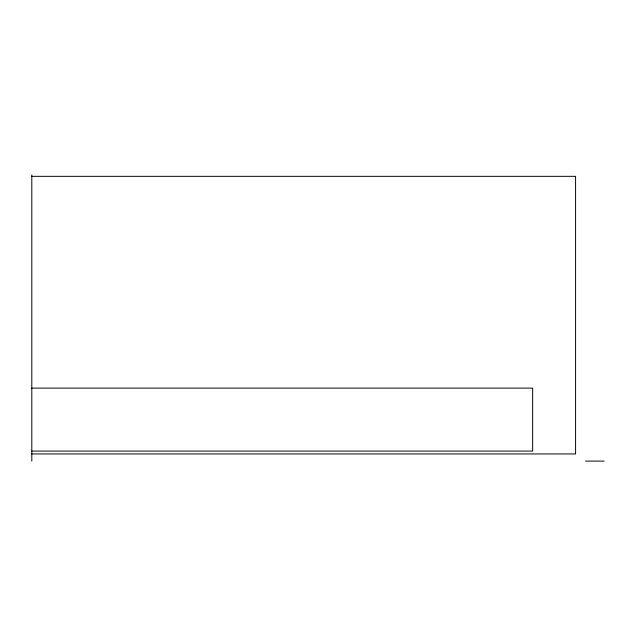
<?xml version="1.0" encoding="UTF-8"?>
<svg xmlns="http://www.w3.org/2000/svg" width="636" height="636" viewBox="0 0 636 636"><rect width="100%" height="100%" fill="white"/><g stroke="black" fill="none" stroke-linecap="round" stroke-linejoin="round"><path stroke-width="0.95" d="M31.8 176.331L575.58 176.331L575.58 453.945L31.8 453.945M31.8 388.119L532.65 388.119L532.65 451.083L31.8 451.083M585.597 461.1L604.2 461.1M31.8 174.9L31.8 461.1"/></g></svg>
